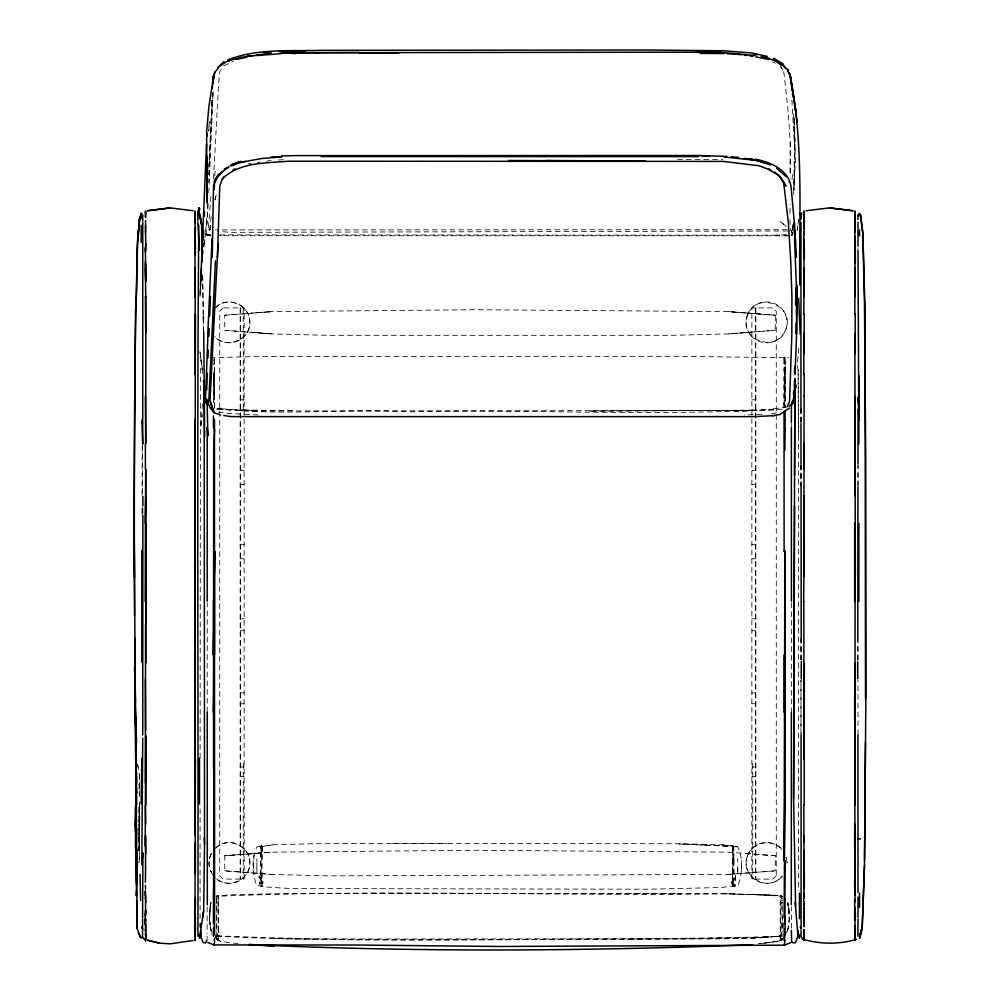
<?xml version="1.0" encoding="UTF-8"?>
<svg xmlns="http://www.w3.org/2000/svg" width="1000" height="1000" viewBox="0 0 1000 1000"><rect width="100%" height="100%" fill="white"/><g stroke="black" fill="none" stroke-linecap="round" stroke-linejoin="round"><path stroke-width="0.75" stroke-dasharray="5 3.75" d="M142.875 513.525L142.887 505.725M200.075 918.8L200.1 804.938M200.113 758.15L200.463 370.012L201.95 361.175M207.15 906.925L207.138 933.725M207.2 711.988L207.237 602.825M209 175.188L211.825 99.5M213.512 402.075L213.512 375.087M214.562 408.275L214.562 357.312L213.512 357.013M733.85 859.538L733.625 846.4M737.763 871.35L737.763 862.987M780.275 939.475L780.25 896.663M784.038 407.262L784.112 377.113M785.163 407.262L784.312 406.275L785.163 407.262L785.163 357.312L784.112 357.388M791.45 928.325L791.45 906.925M800.987 734.475L800.987 679.875M800.987 659.587L800.987 639.312M800.987 486.425L800.987 464.588M800.987 422.463L800.987 408.425M858 250.712L858 247.65M857.763 660L857.788 638.188M857.95 485.562L857.975 465.412M858.012 734.475L858.012 679.875M858 660.013L858 638.162M858.012 486.65L858.012 464.588M142.012 514.15L142.113 505.513M142.062 495.4L142.275 444.925M733.725 886.263L733.737 884.862M737.75 872.862L737.763 868.35M780.275 935.688L780.275 937.887L781.975 938.787L780.275 938.8M208.263 203.575L206 233.9L206.038 230.188M214.488 407.188L214.562 357.312L214.288 358.263L213.512 357.9M256.887 862.15L256.9 858.675M260.675 866.137L261.025 846.625L260.9 850.85L262.038 850.913L262.05 849.613L262.038 850.913L260.9 850.85L261.988 851.112L260.863 850.763M732.775 845.85L732.8 859.538L732.75 856.488M732.487 885.575L731.4 882.463L732.55 880.138M259.65 846.688L256.988 846.712C251.363 858.5 252.225 873.012 256.537 885.238L264.938 886.925L287.325 888.337L311.375 888.6L647.25 889.212L721.963 887.487L738.112 885.238C742.425 872.987 743.35 858.538 737.663 846.712L721.963 844.825L683.275 843.763L392.388 843.337L311.375 843.763L272.688 844.825L259.637 846.812L272.688 844.825M781.9 937.2L782.262 936.15L780.888 934.812C783.6 924.75 781.85 913.012 781.938 902.325L781.95 903.662L781.85 897.513L781.85 898.45C778.562 884.2 781.55 934.35 780.387 930.088M782.038 927.85L782.075 920.588M260.812 879.3L260.863 877.6L260.988 886.125L262.137 886.225M785.163 358.638L784.875 395.838L785.088 361.4M789.987 172.7L790.212 142.088L788.175 111.775L783.962 72.962L780.562 66.087M213.725 373.925L213.525 402.062M218.3 899.987L218.363 895.95L216.762 895.85L216.962 930.9C215.475 932.8 216.962 944.362 217.95 938.225L218.35 938.763L217.05 939.163L218.337 939.338M784.312 373.925L784.125 408.3L784.112 357.013L784.875 357.75L784.112 357.9L784.112 359.988M139.362 805.763L139.925 820.575L138.8 850.65L139.312 805.487M138.8 850.65L139.338 804.388M216.637 897.1C215.85 894.875 220.3 896.762 216.762 895.837M218.137 908.462L218.637 930.825M207.1 938.538L207.125 936.363M209.55 910.512L209.425 920.05L209.55 910.512L210.825 902.8L209.425 920.05L211.1 931.112M216.637 897.613L216.5 904.85M262.013 854.488L262.05 886.125L262.137 884.862M733.737 884.463C732.85 880.812 731.338 888.25 733.725 885.962M797.15 230.538L798.65 219.237M218.275 900.738L218.263 927.85L219.4 934.825L218.412 935.863L218.35 938.763M260.837 852.087L260.963 880.288L262.137 882.513M260.938 846.925C262.562 843.863 262.125 849.55 262.075 850.763M733.863 860.562C732.613 867.075 736.062 879.438 732.525 883.725L732.575 848.512M784.112 359.05L784.112 371.05M216.488 905.612L216.713 932.65L217.75 934.7L216.838 936.712M218.15 907.45L217.938 895.763M732.525 883.725L732.55 882.425L731.513 882.425L733.462 883.375L733.7 885.575M732.788 859.275L732.6 880.138M209.288 161.112L208.738 182.387M789.938 213.3L790.125 204.137M207.6 203.25L207.062 224.312M793.737 194.475L795.188 144.325L794.25 117.662M787.575 930.775C789.562 921.6 789.963 911.762 787.775 902.588M741.388 870.438L741.425 860.537M139.188 862.6L139.725 805.65M792.887 235.075L791.038 235.575L792.487 233.9L792.463 224.525M794.85 161.2L793.838 190.025L794.438 145.075L791.762 98.088M732.638 875.75L733.05 862.05M138.763 838.575L138.8 804.525M208.762 168.275L212.213 99.325M733.763 851.675L733.85 855.713M199.988 296.588L200.512 285.712M793.825 188.938L795.4 160.65L793.6 112.725M780.337 927.85C781.637 932.2 778.275 933.75 780.088 935.987L779.688 935.125M208.775 192.838L213.125 91.875M200.188 293.5L200.588 285.763M208.75 130.988L209.237 121.7L208.762 131.1M213.5 178.812L218.425 87.325L219.638 72.025L222.175 67.638M209.3 160.188L213.038 92.875M199.988 295.2L200.512 286.025M209.425 920.05L210.825 902.8M200.05 291.425L200.338 286.75M792.275 231.038L792.537 226.675M798.75 348.237L797.5 362.863M202.488 403.7L200.725 427.713L202.413 414.65M211.25 113.725L212.85 92.525M783.175 927.962L783.587 922.987M214.725 176.088L215.263 170M260.938 852.725L260.887 855.425M784.312 377.762L784.875 367.488L784.112 369.85M262.162 846.85C262.675 856.4 259.812 874.475 263.25 882.438L262.238 883.988M733.625 846.85L733.612 845.9L732.475 845.987M203.762 247.125L204.387 240.987M210.912 196.513L208.4 227.987L209.562 230.825L210.538 225.387L209.562 230.825M792.025 179.575L792.812 171.875M204.537 239.45L203.675 247.425M209.662 230.325L211.25 215.7M203.787 246.325L204.387 240.825M206.7 217.925L205.4 234.788L211.675 235.925M218.3 932.712L218.512 930.85M254.062 854.825L253.263 870.438M260.738 874.9L260.688 870.788L260.863 878.175M213.713 364.588L214.288 359.8M798.65 219.3L797.225 230M204.95 237.613L205.725 233.4L205.138 236.425M787.55 930.875C789.525 921.762 790.075 911.925 787.775 902.8L789.087 913.975L787.775 902.8M215.062 199.838L216.45 194.075L214.975 200.012M209.913 906.95L211.262 901.65M261.012 883.988L262.038 882.475M786.6 933.112L788.787 925.2M787.35 930.8L788.1 928.375M262.087 846.3L260.95 845.987L261.038 846.775M211.588 853.5C208.212 859.075 208.212 866.85 211.588 872.412M781.95 896.3L780.35 895.837M791.575 234.587L792.75 232.825L792.2 233.412M781.95 938.612L781.975 939.975L780.275 940.125L781.975 939.45M262.175 845.975L260.95 845.975L261.863 845.85M215.9 307.4C227.738 295.2 250.425 305.538 249.838 322.362C250.4 340.662 225.05 349.888 213.725 335.513M215.9 847.987C227.738 835.788 250.425 846.137 249.838 862.962C250.4 881.25 225.05 890.475 213.725 876.1M732.513 886.363L733.65 886.3M786.988 407.238L789.95 405.2M732.562 882.387L733.713 879.775L733.888 857.525M223.725 65.825L233.438 61.312M777.812 941.287L758.637 943.8L777.812 941.325L783.05 938.688L777.812 941.287L760.113 943.713M217.9 940.212L216.612 939.788M787.175 406.675L771.2 409.35L773.713 409.162L735.612 410.812L755.8 410.213L589.025 411.1L755.8 410.213M217.213 936.15L218.113 935.863C396.788 943.175 576.062 938.688 754.938 937.7M217.9 935.962L217.2 936.175C353.45 943.337 490.325 937.962 626.775 939.338C678.2 937.913 730 940.837 781.263 936.1L752.625 937.8L778.012 936.45L681.162 938.85L317.438 938.975M776.55 412.938L770.65 413.7M782.225 409.1C658.238 416.5 533.5 409.05 409.338 411.875C344.075 408.3 277.6 416.587 212.712 408.062M248.238 163.825L251.287 163.388M257.375 162.5L260.425 162.05M266.512 161.163L271.087 160.487M787.712 230.987L230.812 232.35L217.85 231.438M262.137 886.375L260.912 886.363L262.062 885.987M780.088 936.025L777.7 936.312L781.7 935.962M224.75 315.225L271.788 311.613L474.675 309.713L728.238 311.613L775.275 315.225L775.275 330.288L728.238 333.9L671.712 335.325L328.312 335.325L271.788 333.9L224.75 330.288L224.75 315.225L271.788 311.613L254.675 312.913M745.188 332.6L728.238 333.9L775.275 330.288M728.238 874.438L775.275 870.837L775.275 855.763L728.238 852.163L474.675 850.25L271.788 852.163L224.75 855.763L224.75 870.837L271.788 874.438L328.312 875.875L728.238 874.438L775.275 870.837M761.963 414.3L744.338 414.988M773.575 409.95L735.625 411.312M787.225 229.7L215.487 229.938M278.488 159.975L285.85 159.613M788.625 235.812L219.713 235.75L221.137 235.763M210.1 357.75L259.988 356.413L676.15 356.3L788.5 357.75M724.412 938.587L762.3 937.712L626.775 939.338M786.4 234.887L776.162 235.188L781.3 235.162M681.162 938.85L724.3 938.263M240.162 410.575L244.15 410.525M252.712 410.975L735.638 410.538M240.162 692.938L244.15 692.9M724.425 893.737L777.8 895.387L724.425 893.737L371.825 893.3L274.175 893.737L229.15 894.788L215.975 896.35C385.238 889.125 555.025 896.338 724.425 893.737L777.8 895.387L782.95 896.725M216.612 938.637L218.325 938.637L216.612 937.738L216.612 935.6M677.55 159.312L722.95 159.675M240.162 399.812L244.15 399.812M751.862 399.812L755.85 399.812M240.162 470.525L244.15 470.525M751.862 470.525L755.85 470.525M240.162 484.688L244.15 484.688M751.862 484.688L755.85 484.688M240.162 544.688L244.15 544.688M751.862 544.688L755.85 544.688M240.162 558.787L244.15 558.787M751.862 558.787L755.85 558.787M240.162 618.8L244.15 618.8M751.862 618.8L755.85 618.8M240.162 630.725L244.15 630.725M751.862 630.725L755.85 630.725M240.162 703.775L244.15 703.775M751.862 703.775L755.85 703.775M240.162 767.038L244.15 767.038M751.862 767.038L755.85 767.038M240.162 776.625L244.15 776.625M751.862 776.625L755.85 776.625M219.85 234.9L777.212 235.188M392.388 843.337L446.737 843.375M371.825 893.3L681.188 893.737L626.775 893.3M721.963 844.825L737.663 846.838L738.5 847.712M751.862 410.525L755.85 410.575M292.6 410.588L227.35 409.85L215.375 407.738M751.862 692.9L755.85 692.938M734.987 846.812L737.663 846.712M274.25 938.612L317.425 939.15M258.175 415L225.588 413.225L214.713 411.525M242.7 410L252.662 410.4L219.625 408.8M752.75 894.212L782.613 896.35M210.263 234.825L206.3 234.35L206.025 232.913M787.387 235.338L784.438 235.125L786.338 235.375M238.263 943.725L220.787 941.413L215.912 938.925M254.838 332.6L271.788 333.9L224.75 330.288M745.35 853.462L775.275 855.763M224.75 870.837L271.788 874.438M217.738 935.05L219.037 935.212M781.975 939.975L780.275 940.15L780.25 938.625M210.963 235.238L206.788 234.65M216.462 409.1L224.8 410.238M209.237 235.85L205.65 234.525M208.6 229.35L210.775 229.662M780.662 939.725L781.975 940.113L780.275 939.912M784.112 357.9L785.163 357.625M772.75 61.913L775.288 63.225M216.85 939.375L220.787 941.413M781.525 895.763L780.238 896.038M786.388 226.438L779.675 221.163L786.15 226.25M780.35 65.825L783.962 72.962M732.275 883.438L732.55 885.138M791.012 230.375L792.763 234.425M792.237 233.137L790.1 227.987L789.975 216.238M780.438 936.038L780.225 937.938M212.262 933L210.2 927.212L209.55 918.85L210.5 928.375M210.837 929.112L210.2 927.212L211.887 934.825M137.6 764.638L139.537 775.025L139.675 796.462M137.587 764.525L138.2 767.4M786.338 858.763L787.075 862.962A20.45 20.45 0 0 0 786.275 857.312M797.387 365.6L798.138 370.012L798.425 435.288L798.512 890.725M199.938 351.538L202.475 369.787L200.05 352.488M784.312 358.837L784.6 360.575M213.713 358.837L214 360.575M215.4 934.975L215.938 938.438M215.662 936.762L215.8 937.65M796.25 384.613L796.65 387.7M202.525 373.4L200.3 355.312L200.438 357.5M260.887 882.8L260.975 883.512L260.875 882.15M213.713 377.762L214 381.075M733.85 859.275L733.562 855.175L733.888 866.125M794.05 118.238L794.925 145.338M781.988 935.662L781.963 896.663M139.037 784.087L139.275 796.25M733.713 846.925L733.75 850.662M202.688 275.6L203.4 314.575M203.487 319.25L203.725 331.725M732.6 849.963L732.625 851.312M202.562 274.962L203.15 315.487M203.162 317.05L203.363 331.075M790.212 142.088L790.662 177.1M213.45 372.762L213.438 402.163M732.475 846.85L732.487 848.162L732.475 846.462M798.138 370.012L798.425 435.288M737.75 858.675L737.763 862.15M785.088 369.95L785.163 406.737M256.887 868.35L256.9 872.862M800.95 408.062L800.975 422.013M801.025 465.412L801.062 485.562M801.213 638.188L801.237 660M791.3 423.5L791.312 426.613M791.363 602.825L791.388 711.988M256.887 862.987L256.887 871.35M800.987 408.525L800.975 422.612M801 464.75L800.987 486.65M801 638.138L801 660.025M801 680.312L801 733.438M784.875 369.35L784.875 373.988M755.85 307.9L755.85 879.087M755.562 307.9L755.562 879.087M752.738 763.55L752.738 879.087M243.275 307.9L243.275 411.025M243.275 763.55L243.275 879.087M240.45 307.9L240.45 879.087M240.162 307.9L240.162 879.087M214.288 369.35L214.288 373.988M142.637 444.375L142.637 494.325M142.637 506.812L142.637 513.05M139.438 775L139.438 795.812M139.438 801.612L139.438 862.412M214.662 848.763A20.45 20.45 0 0 1 243.762 848.413A20.45 20.45 0 0 1 243.762 877.513A20.45 20.45 0 0 1 214.662 877.163M212.85 874.987A20.45 20.45 0 0 1 212.85 850.925M214.662 308.175A20.45 20.45 0 0 1 243.762 307.812A20.45 20.45 0 0 1 243.762 336.912A20.45 20.45 0 0 1 214.662 336.562M214.488 369.95L214.288 395.838L214.488 369.95M735.512 875.763C734.975 895.875 733.975 883.825 735.512 875.763M747.4 315.375C737.712 339.712 777.613 354.237 785.837 329.363C795.525 305.025 755.625 290.5 747.4 315.375M747.4 855.962C739.15 876.325 768.775 893.425 782.288 876.1A20.45 20.45 0 0 1 752.588 877.837A20.45 20.45 0 0 1 752.588 848.088A20.45 20.45 0 0 1 782.288 849.812C772.775 838.075 752.325 841.675 747.4 855.962M260.2 881.838L259.675 884.3L259.137 875.763L260.2 881.838M223.1 307.9L219.737 311.275L219.737 875.725L223.1 879.087L244.15 879.087L244.15 307.9L223.1 307.9M776.275 875.725L772.9 879.087L751.862 879.087L751.862 307.9L772.9 307.9L776.275 311.275L776.275 875.725M254.675 853.462L224.75 855.763L271.788 852.163L254.675 853.462M705.638 845.1L679.05 844L729.7 846.3L705.638 845.1M745.35 312.913L728.238 311.613L775.275 315.225L745.35 312.913M750.95 335.513A20.45 20.45 0 0 0 785.837 329.363A20.45 20.45 0 0 0 763.075 302.225A20.45 20.45 0 0 0 750.95 335.513"/><path stroke-width="1.5" d="M142.738 738.088L141.8 864.625L142.938 852.812L142.587 917.725M142.738 734.963L142.875 515.087M142.887 505.725L142.887 496.375M145.712 936.413L145.213 914.5M145.387 396.45L145.712 443.612L145.838 296.4M145.387 940.675L145.387 938L145.387 939.925L145.387 939.225M145.712 913.263L145.725 909.675M145.887 924.538L145.712 931.025M194.9 217.638L195.075 210.925M194.9 576.487L195.238 835.75M195.075 222.688L194.9 217.087M195.075 855.612L195.075 901.9M199.475 218.287L199.475 213.487L198.8 215M199.475 803.988L199.475 758.213M199.525 938.188L203.65 910.825L204.55 844.013L204.2 388.738M206.975 156.425L206.975 202.887L206.625 131.488L208.875 106.9L213.088 79.287M206.988 136.287L206.988 133.188L206.85 136.3M207.175 601.15L207.225 427.55L207.862 435.95L207.162 403.438M213.512 768.438L213.512 600.7M213.713 944.975L213.713 944.15M214.275 944.125L214 945.487M214.488 938.162L214.488 943.35M214.488 655.05L214.488 429.288L213.713 450.35M784.038 411.2L784.112 551.237L784.875 551.263L784.112 860.725L785.088 768.462L785.163 551.2M785.088 410.962L785.088 419.812M791.287 904.812L791.375 712.237M796.8 284.7L796.575 334L795.062 374.762M799.463 918.725L799.463 893M799.463 934.837L799.45 938.188L798.65 935.263M803.825 550.175L803.825 523.175M803.825 353.713L803.825 333.45L803.825 374.637M803.825 938.538L803.7 932.262L804.163 938.637L803.825 936.025M804 920.387L804 907.925M804.163 496.112L804.163 576.438M804.163 396.15L803.825 469.375M854.663 695.475L854.837 805.275L855.175 759.275M855 835.775L854.837 805.163M855 695.475L855.175 523.175M855.175 227.025L855.175 224.45M858 246.112L858.037 222.375M857.75 678.7L857.763 661.562M857.788 638.188L857.938 487.113M857.975 463.862L858.05 409.613M858.05 401.863L858.062 397.212L858.838 420.1L858.775 413.875M858 892.45L857.913 734.912M859.538 235.85L859.538 230.062M865.462 742.3L864.513 860.575M865.5 698.612L865.05 310.613L862.825 233.075L860.387 214.088L862.875 233.5L864.463 302.6L865.738 458.8L865.925 691.188L864.488 866.275L862.138 929.362L859.55 938.188L861.287 929.575L860.387 935.263L859.55 934M195.362 873.938L195.362 842.288M213.713 450.213L213.512 655.05L213.75 631.8M791.438 404.925L791.35 422.4M795.612 906.737L793.587 798.575L794.862 378.338M794.5 506.375L793.587 798.575M794.587 475.163L794.875 379.95M804.338 662.775L804.163 805.263M855.013 210.925L854.837 212.463M854.663 850.138L854.712 824.062M855.175 759.312L855.35 662.775M195.238 624.5L194.9 783.075M194.737 859.262L194.788 846.275M206.55 399.25L206.537 403.387L206.575 399.012M796.575 334L796.762 286.413M801.1 930.588L801.075 936.35L802.575 939.15C820.062 944.287 838.975 944.613 856.425 939.3M804.163 296.812L804.287 267.962M854.663 890.15L854.7 876.7M858 250.712L858.75 410.763M141.838 218.412L141.15 214.613L141.825 213.3L141.15 213.487C134.312 245.113 138.475 278.375 135.512 310.562L134.075 515.237L136.012 797.1L135.675 748.825M194.788 227.913L195.238 296.812M197.862 220.825L197.9 214.862M784.875 898.787L785.088 860.738M799.7 285.025C798.975 215.6 803.85 145.162 790.375 76.562L796.038 113.263L790.375 76.562M135.638 820.225L135.45 848.475L137.45 862.938L136.25 853.388M136.537 863.65L137.238 928.688L140.512 937.5L142.162 937.55L140.5 937.45L138.25 932.625M145.387 783.075L145.55 624.513M145.213 846.2L145.712 735.662L145.887 805.212M145.838 902.288L145.887 896.038M195.075 469.387L195.238 443.413M194.788 662.775L195.238 419.125M213.512 655.05L213.675 633.362M213.888 655L213.512 712.325L214.275 655.113M213.912 650.35L214 636.413M214.412 574.438L214.562 551.2L214.363 571.35M214.275 712.375L213.438 924.013M855.3 225.675L855.35 218.562M855.013 601.413L854.837 550.175M142.762 222.312L142.725 444.137L141.838 420.1M145.213 601.425L145.712 469.375M785.088 768.462L784.112 917.862M134.5 615.538C134.262 488.05 133.613 360.5 137.963 233.075M136.662 862.025L136.325 895.913L136.475 891.225M145.387 882.113L145.55 867.412M241.175 162.338L261.4 158.537L281.5 156.95L281.512 155.963L296.087 155.6L698.637 155.512L726.812 156.412M784.875 450.35L785.088 429.288M803.65 601.425L804.163 550.237M855.175 895.275L855 848.012M145.712 523.175L145.887 662.775M195.075 280.763L195.238 267.838M194.9 523.25L195.238 496.112M803.825 523.25L804.163 443.413M854.837 353.713L854.837 333.45L855.35 576.462M140.612 900.525L140.05 874.3M207.025 939.925L205.438 943.025L203.15 942.487L200.963 937.2L200.738 932.6M795.625 305.1L795.85 288.1M855.175 496L854.837 396.463M864.45 865.238L862.138 929.362M141.15 803.988L141.838 758.35M214.488 429.412L214.488 419.575M785.088 429.425L785.088 419.575M801.012 219.375L801.725 212.775M194.788 233.9L194.737 236.612L195.238 230.875L195.075 242.05M194.9 353.3L195.238 296.3M195.075 910.713L194.775 917.275L194.887 911.388M195.012 904.025L195.075 901.087M212.237 257.413L213.512 185.1L215.837 178.363L221.962 171.425M145.213 523.212L145.712 496.112M145.55 251.15L145.725 243.05M194.9 783.012L195.4 759.287L195.238 846.062M213.512 898.812L214.275 860.75M804 879.338L803.825 805.163M803.825 296.3L804 267.787M796.025 333.9L796.275 323.225M796.488 314.075L796.988 292.712M804 919.35L803.825 926.737L803.7 916.663M136.412 848.337L136.475 854.362M195.4 917.025L195.238 940.537M804 875.588L804.163 869.4M854.837 280.8L855.175 267.838M213.512 928.037L213.512 936.3M785.088 898.812L784.875 923.825L785.088 917.688M854.837 224.45L854.712 251.85M142.613 919.15L142.537 936.175L143.338 938.838M212.087 238.588L207.825 333.725M145.387 233.475L145.55 225.413M136.512 777.425L135.963 794.075L136.475 780.65M217.425 257.887L219.762 186.275L221.912 179.788L224.338 176.475M854.837 232.537L855 227.175L855.175 230.888M136.9 878.737L137.1 872.487M855 889.812L855.175 884.812L855 902.2M136.55 854.562L136.387 847.862M145.387 924.075L145.55 919.362L145.213 924.538M803.825 924.025L803.938 920.913M136.25 781.925L136.488 775.713M207.987 333.5L205.487 398.9L206.525 403.75L207.987 405.262M206.688 390.163L207.375 373.212M207.987 357.812L208.3 350.112M208.85 336.25L209.163 328.55M209.65 316.225L210.463 296.2M208.725 402.638L215.45 260.825M195.4 927.562L195.238 931.675L195.075 929.525M855.175 932.2L855.35 928.05M200.512 285.712L206.525 144.088M794.875 379.225C793.225 387.825 796.838 398.475 790.85 405.775M145.387 251.7L145.55 247.85M793.487 393.988L793.637 390.938M794.475 372.6L794.762 366.488M797.925 931.062L797.625 937.2L795.45 942.487L793.162 943.025L791.587 941.312L791.388 930.475M200.837 281.112L201.488 268.738M201.812 262.538L202.463 250.162M203.038 239.325L203.525 230.037M204.262 216.112L204.5 211.462M203.137 240.075L203.538 232.288M213.012 83.987L213.412 76.325L214.8 71.862M136.25 851.775L136.412 848.725M804 904.963L804.163 901.825M218.05 243.812L210.037 400.062L214.013 412.7L220.7 415.062M797.625 934.912L797.875 930.512M202.188 256.95L202.537 250.837M135.762 804.6L135.338 826.15L136.037 833.713L136.4 827.8M202.225 255.637L202.5 250.963M145.55 932.763L145.712 937.387M213.713 931.062L214 926.85M139.462 218.45L137.925 239.975L139.462 218.15L141.15 213.487L141.15 214.862M136.037 782.55L135.975 816.575M804 223.45L804 219.462M855.175 221.088L855 226.137M212.862 83.663L213.412 76.325L212.8 83.263M213.875 78.9L214.213 74.362M145.712 213.962L145.725 217.638M136.488 774.087L136.512 793.962M855.175 213.962L855.175 217.638M212.312 88.8L212.55 86.025M784.6 937.725L784.875 934.812M794.938 388.525L793.462 399.075M195.075 929.125L195.238 925.1M855 929.625L855.175 925.55M136.562 795L136.412 804.35M214.488 185.613L214.05 189.7C213.15 179.5 221.2 172.025 229.037 166.975L224.312 168.988M213.713 421.675L214 419.237M855.175 939.038L854.837 931.562L854.837 939.038M198.775 225.287C196.762 462.15 198.475 699.275 197.9 936.237M198.912 207.9L197.95 214.513L199.625 208.663L198.912 207.9L197.875 214.363L199.625 208.663M200.362 933.55L199.713 938.1L199.1 934.688M202.775 916.888L203.65 910.825M145.712 934.338L145.712 940.9M854.837 936.65L854.837 932.2M854.837 937.625L855.175 935.688M136.562 829.338L136.412 840.987M194.9 212.812L194.788 212.288M135.612 807.913L136.475 803.85M203.538 393.25L204.7 388.888M792.962 402.738L794 398.913L792.45 404M136.613 772.613L135.588 780.55L136.337 783.775M145.213 216.6L145.712 211.975M791.5 404.325L792.975 400.387M804 212.387L803.825 213.438L803.7 211.725L803.825 214.938M858.838 216.25L859.55 214.613M214.5 73.9L215.263 72.162M214.137 181.438L218.512 174.075M787.7 405.325L789.575 401.463L791.838 334.462L791.912 296.462L790.775 261.837L788.425 223.5L783.775 183.438L781.05 178.088L774.65 172.013M792.138 402.275L793.288 400.1M215.963 70.95L218.588 67.825M218 67.337L223.975 61.513M784.163 411.575L779.762 414.525L772.325 415.688M789.225 406.112L791 404.45M218.4 67.062L226.7 61.55L229.375 60.938M222.275 178.962C239.488 161.9 265.912 163.2 288.463 161.213L723.388 161.412L758.9 165.712L767.362 168.825L779.275 175.575L785.975 186.088L781.05 178.088M281.5 156.95L281.512 155.963M784.075 411.525L789.475 408.175M232.875 170.037L235.162 168.713M784.875 944.463L784.312 944.75L785.088 939.975M790.812 942.575L784.6 945.163L499.3 946.475L357.812 945.037L214 944.925L207.775 942.562M231.125 166.05L234.662 164.65M230.287 165.45L240.625 161.5L234.45 163.675M240.625 161.5L231.412 164.825L234.088 164M227.575 59.988C257.35 48.163 290.175 51.337 321.5 50.325L645.612 50L723.538 50.775L751.438 52.95L767.35 56.388M228.8 60.65L237.138 58.475M234.262 164.6L245.362 161.262M236.125 59.475L246.537 57.312M238.475 57.862L253.275 55.575M256.788 54.962L270.938 53.325M192.975 940.5L170.312 943.825L159.412 943.162L147.637 940.35M170.312 207.9L147.637 210.738L170.312 207.9L192.987 210.738M806.15 210.738L829.5 207.9L852.85 210.738L829.5 207.9M258.412 55.487L281.488 53.562M247.488 56.037L261.462 55.138M263.9 52.387L271.275 51.95M278.65 51.525L304.875 51.238M774.688 415.575L755.225 416.625L231.3 416.613L223.725 415.5M752.75 944.712C584.938 951.162 416.613 952.362 248.837 944.5M291.512 53.513L296.1 53.412L281.525 52.65M860.362 838.95L858.025 838.787M271.137 156.962L281.575 156.888M296.075 52.688L359.675 52.512M359.675 53.25L398.713 53.263M700.1 53.4L724.075 53.562M321.2 156.55L698.637 156.6M214.275 917.9L213.512 917.837M308.975 52.862L281.462 52.763L684.375 52.188L724.075 52.625L754.538 55.462M313.562 52.875L318.15 52.9M508.475 160.5L645.588 161.15L546.062 160.5M695.163 50.963L720.975 51.475M684.362 156.113L693.213 156.163M702.075 156.225L709.45 156.275M727.1 53.738L739.55 54.262M709.45 52.75L713.812 53.012M731.388 156.738L738.512 157.363M249.338 944.525L274.175 946.338M753.637 54.312L756.712 54.55L753.825 54.275M724.062 156.95L754.95 160.3L770.7 164.862L769.987 164.45M753.775 54.288L756.712 54.55M784.875 551.263L784.112 551.237M735.812 54.1L741.438 54.812M744.25 55.163L747.062 55.512M749.75 158.737L752.638 159.162M749.912 55.912L752.8 56.375M755.688 56.825L768.812 59.475M744.237 158.3L752.887 159.8M761.2 56.638L769.388 58.5M755.163 159.225C771.012 161.863 790.5 170.825 791.287 189.112L794.538 224.9M147.637 940.088L159.412 943.162M858.838 213.3L859.55 214.862M136.412 834.925L135.762 833.562M768.763 58.388L777.237 61.675M773.025 59.713L783.838 65.438M768.3 168.525L770.837 169.925M776.688 168.4L786.275 176.7M778.188 63.1L781.488 65.075M773.637 58.113L783.512 64.275M782.188 64.763L788.3 70.188M207.438 402.45L206.025 399.075L210.263 407.9L212.488 409.712M799.463 213.487L801.087 214.862M784.212 66.963L786.162 68.688M210.263 407.9L214.013 412.7L210.538 403.062M145.712 333.45L145.387 296.3M787.362 70.838L789.862 74.362M141.512 927.013L142.738 929.15M787.825 69.963L790 76.15M800.175 927.013L801.1 929.137L801.087 734.912M789.15 181.525L789.475 182.375M804.163 931.488L803.65 929.388L804.163 934.025M145.213 929.538L145.712 931.712M803.825 939.663L803.988 940.413M195.075 940.438L194.9 939.663L194.9 940.537M135.638 854.562L137.45 862.938L137 858.75M199.475 214.613L201.675 224.862L201.988 239.625M136.562 804.025L135.562 782.975M199.475 213.487L201.675 224.862L202.188 251M804.163 939.525L803.825 937.562L803.825 940.5M790.05 73.612L792.225 90.363M145.712 212.463L145.55 210.925M790.45 78.938L790.888 81.725M200.263 215.787L201.675 224.862M136.925 858.838L137.45 862.938M203.45 380.938L205.3 396.025M795.225 106.9L797.038 121.962M795.175 902.288L797.837 934.575M857.925 936.35L858.025 919.1M792.513 93.338L792.8 96.312M803.825 213.962L804 219.125L804 210.925M194.9 219.537L195.075 226.137M854.712 211.725L854.837 213.438M145.387 918.138L145.55 920.4M145.262 211.725L145.387 213.438M804 917.425L803.825 911.525M803.988 932.537L804.163 935M136.463 794.312L135.963 774.887L136.488 793.288M794.45 222.65L796.413 257.238M793.65 222.712L794.25 233.238M794.513 237.75L796.737 296.188M803.825 217.087L804.287 234.125M794.837 230.9L795.5 244.387M795.8 250.387L796.1 256.388M199.462 250.162L197.862 222.312M200.637 930.25L200.963 937.2M145.387 885.337L145.55 889.237M798.675 298.263L800.175 334.412M194.9 214.938L195.075 219.125M784.112 928.587L784.312 934.25M204.325 837.887L204.55 844.013M145.387 891.05L145.55 895.662M804.287 864.287L803.825 849.987L804 867.425M194.788 932.438L194.9 937.175M145.387 261.562L145.725 280.8M145.387 247.463L145.725 281.35L145.55 263.762M145.725 246.75L145.55 220.562M135.488 702.825L134.6 667.225L136.15 755.05L136.625 866M135.838 716.762L136.5 743.075M136.688 900.863L137.238 928.688M203.438 316.137L203.487 319.25M203.725 331.725L204.662 436.587M145.387 805.263L145.712 824.188M857.913 214.862L857.987 219.375M195.238 443.612L195.362 313.95L195.238 374.637M804.163 897.925L803.7 879.475M214.562 934.463L214.488 551.175M195.238 496L194.9 443.413M145.387 268.412L145.725 296.812M803.7 251.85L803.65 236.612M195.362 226.912L195.4 231.275M145.387 679L145.612 730.8M145.55 835.525L145.712 853.9M145.712 624.5L145.712 469.225M134.075 515.237L134.5 577.525M134.913 638.263L135.5 723.913M134.7 638.75L136.012 797.1M136.113 832.3L136.363 841.975M136.225 847.887L136.5 885.325M855.175 296.812L855 253.713M785.088 916.888L785.163 934.65M194.737 919.987L194.788 926.7M142.725 214.862L142.762 220.825M145.225 891.35L145.262 899.538M136.213 832.725L136.263 842.013M136.3 848.213L136.5 882.288M855.3 241.4L855.35 263.412M804.3 246.9L804.338 258.812M784.875 655.037L785.163 712.35M136.012 827.487L136.037 833.713M800.975 222.375L800.95 408.062M195.362 241.4L195.4 254.65M858 896.912L858.025 917.725M804 225.413L804 228.388M800.975 423.562L801.025 463.862M801.062 487.113L801.213 638.188M801.237 661.562L801.25 678.7M791.363 427.55L791.413 601.15M784.038 655.075L784.112 712.325M207.225 712.237L207.312 904.812M200.212 923.312L200.225 927.138M195.075 916.513L195.075 920.512M195.238 938.737L195.238 934.212L194.9 938.737M141.15 225.2L141.163 242.55M859.538 893L859.538 907.325M858.838 375.5L858.838 444.237M858.85 523.488L858.85 601.438M855.35 912.288L855.35 920.35M855.175 211.975L854.663 220.012M855.175 313.85L855.175 333.013M855.175 934.712L855.175 940.612M855 236.15L855 242.05M855 835.525L855 879.338M855 885.387L855 890.487M855 907.2L855 914.375M855 917.613L855 931.637M854.837 281.35L854.837 314.325M854.663 523.212L854.663 601.425M854.663 899.425L854.663 920.35M804.338 876.825L804.338 888.9M804.163 238.95L804.163 245.225M804.163 313.85L804.163 333.013M804.163 374.288L804.163 396.463M804 231.762L804 236.15M804 240.138L804 244.438M804 253.713L803.825 314.325M803.988 759.312L803.825 601.413M804 835.775L804 842.362M804 855.987L804 862.9M804 892.9L804 897.537M804 904.112L804 908.825M803.825 894.587L803.825 901.112M784.038 934.65L784.038 940.638M214.275 768.475L214.275 898.775M213.713 933.05L213.713 935.45M213.438 415.975L213.438 428.013M195.4 897.175L195.4 907.5M195.238 231.7L195.238 234.363M195.075 906.975L195.075 911.65M194.9 281.35L194.9 296.812M194.9 523.175L194.9 601.413M194.775 902.738L194.775 917.275M145.55 835.775L145.55 867.887M145.55 901.05L145.55 916.413M145.387 443.413L145.387 469.225M145.387 911.513L145.387 914.925M141.825 550.35L141.825 662.513M135.412 806.688L135.412 832.212"/></g></svg>
